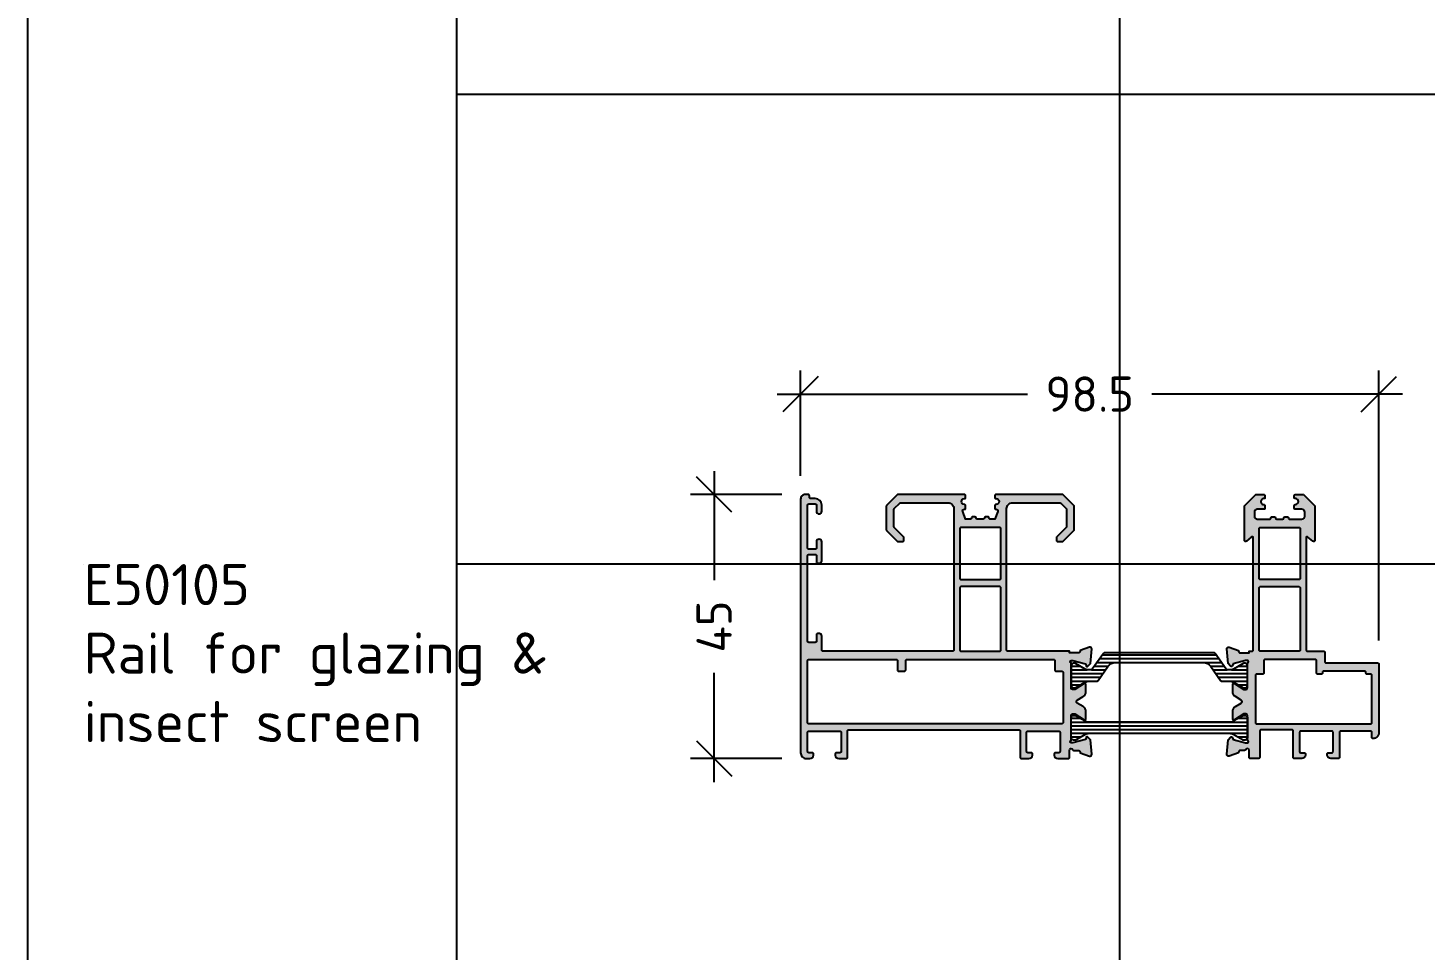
# Model space of a CAD drawing. Extents: x -4122 to 3414, y -5760 to 3840.
# Drawn here: x 555.1 to 793.1, y 3054.2 to 3211.4 of the extents above; entities that cross this region are included whole.
import ezdxf

# ---------------------------------------------------------------- set-up
doc = ezdxf.new("R2010")
doc.units = 0
doc.layers.get('0').update_dxf_attribs({"linetype": 'CONTINUOUS'})
doc.layers.get('DEFPOINTS').update_dxf_attribs({"linetype": 'CONTINUOUS'})
for name, color, linetype in [('ALUM', 7, 'CONTINUOUS'), ('DIM', 94, 'CONTINUOUS'), ('HATCH', 253, 'CONTINUOUS'), ('HATCH_PP', 254, 'CONTINUOUS'), ('PP', 7, 'CONTINUOUS'), ('TEXT', 7, 'CONTINUOUS'), ('UNMOVABLE', 4, 'CONTINUOUS')]:
    doc.layers.add(name, color=color, linetype=linetype)
doc.styles.add('ETEM_NAN', font='isocpeur.ttf')
doc.dimstyles.new('ETEM_ARCHITECTURE_STYLE$0', dxfattribs={"dimtxt": 2, "dimasz": 1, "dimexe": 1, "dimexo": 1, "dimgap": 1, "dimtad": 0, "dimdec": 1, "dimtxsty": 'ETEM_NAN', "dimblk": 'OBLIQUE', "dimcen": 0, "dimdle": 1, "dimclrd": 7, "dimclre": 7, "dimclrt": 7, "dimazin": 3, "dimtfac": 1, "dimtdec": 1, "dimtmove": 0, "dimatfit": 3, "dimtolj": 1, "dimtzin": 0})

# ---------------------------------------------------------------- blocks, each defined once
blk = doc.blocks.new('E_75_TEST_PAGE')
at = {"layer": 'DEFPOINTS'}
for p, q in [((185.93, 0), (185.93, -960)), ((73.06, -640), (73.06, -480)), ((73.06, -800), (73.06, -640)), ((9.49, -720), (9.49, -720)), ((278.81, -720), (73.06, -720))]:
    blk.add_line(p, q, dxfattribs=at)
at = {"layer": 'DEFPOINTS', "color": 3}
blk.add_line((386.8, -640), (73.06, -640), dxfattribs=at)
blk.add_lwpolyline([(386.8, -960), (0, -960), (0, 0), (386.8, 0)], dxfattribs=at)
blk = doc.blocks.new('_OBLIQUE')
at = {"color": 0, "linetype": 'BYBLOCK'}
blk.add_line((-0.5, -0.5), (0.5, 0.5), dxfattribs=at)
blk = doc.blocks.new('*D17')
at = {"layer": 'DEFPOINTS', "color": 0}
for p in [(687.49, 3131.85), (671.96, 3086.85), (687.49, 3086.85)]:
    blk.add_point(p, dxfattribs=at)
at = {"layer": 'DIM', "color": 7}
for p, q in [((671.96, 3135.85), (671.96, 3117.25)), ((683.49, 3131.85), (667.96, 3131.85)), ((671.96, 3082.85), (671.96, 3101.45)), ((683.49, 3086.85), (667.96, 3086.85))]:
    blk.add_line(p, q, dxfattribs=at)
at = {"layer": 'DIM', "color": 7, "xscale": 6, "yscale": 6, "zscale": 6}
for p, rotation in [((671.96, 3131.85), 90), ((671.96, 3086.85), 270)]:
    blk.add_blockref('_OBLIQUE', p, dxfattribs=dict(at, rotation=rotation))
at = {"layer": 'DIM', "color": 7, "insert": (671.96, 3109.35), "char_height": 6, "attachment_point": 5, "rotation": 90, "style": 'ETEM_NAN'}
blk.add_mtext('45', dxfattribs=at)
blk = doc.blocks.new('*D18')
at = {"layer": 'DEFPOINTS', "color": 0}
for p in [(785.19, 3148.97), (686.69, 3131.05), (785.19, 3102.95)]:
    blk.add_point(p, dxfattribs=at)
at = {"layer": 'DIM', "color": 7}
for p, q in [((686.69, 3135.05), (686.69, 3152.97)), ((785.19, 3106.95), (785.19, 3152.97)), ((682.69, 3148.97), (725.34, 3148.97)), ((789.19, 3148.97), (746.54, 3148.97))]:
    blk.add_line(p, q, dxfattribs=at)
at = {"layer": 'DIM', "color": 7, "xscale": 6, "yscale": 6, "zscale": 6, "rotation": 180}
blk.add_blockref('_OBLIQUE', (686.69, 3148.97), dxfattribs=at)
at = {"layer": 'DIM', "color": 7, "xscale": 6, "yscale": 6, "zscale": 6}
blk.add_blockref('_OBLIQUE', (785.19, 3148.97), dxfattribs=at)
at = {"layer": 'DIM', "color": 7, "insert": (735.94, 3148.97), "char_height": 6, "attachment_point": 5, "style": 'ETEM_NAN'}
blk.add_mtext('98.5', dxfattribs=at)

msp = doc.modelspace()

# ---------------------------------------------------------------- hatches: boundary and pattern name
at = {"layer": 'HATCH'}
h = msp.add_hatch(color=256, dxfattribs=at)
h.paths.add_polyline_path([(703.29, 3131.85, 0.198912), (703.15, 3131.79), (701.35, 3129.99, 0.198912), (701.29, 3129.85), (701.29, 3125.85, 0.198912), (701.35, 3125.71), (703.15, 3123.91, 0.198912), (703.29, 3123.85), (704.09, 3123.85, 0.414214), (704.29, 3124.05), (704.29, 3124.53, 0.198912), (704.23, 3124.67), (702.65, 3126.25, -0.198912), (702.59, 3126.39), (702.59, 3129.31, -0.198912), (702.65, 3129.46), (703.59, 3130.39, -0.198912), (703.73, 3130.45), (711.79, 3130.45, -0.414214), (712.79, 3129.45), (712.79, 3105.35, -0.414214), (712.59, 3105.15), (690.49, 3105.15, -0.414214), (690.29, 3105.35), (690.29, 3107.75, 0.414214), (689.89, 3108.15), (689.59, 3108.15, 0.414214), (689.39, 3107.95), (689.39, 3106.85, -0.414214), (689.19, 3106.65), (688.09, 3106.65, -0.414214), (687.89, 3106.85), (687.89, 3121.45, -0.414214), (688.09, 3121.65), (689.19, 3121.65, -0.414214), (689.39, 3121.45), (689.39, 3120.35, 0.414214), (689.59, 3120.15), (689.89, 3120.15, 0.414214), (690.29, 3120.55), (690.29, 3123.8, 1), (689.39, 3123.8), (689.39, 3122.75, -0.414214), (689.19, 3122.55), (688.09, 3122.55, -0.414214), (687.89, 3122.75), (687.89, 3130.05, -0.414214), (688.09, 3130.25), (689.19, 3130.25, -0.414214), (689.39, 3130.05), (689.39, 3129, 1), (690.29, 3129), (690.29, 3130.05, 0.414214), (689.19, 3131.15), (688.39, 3131.15, -0.414214), (688.19, 3131.35), (688.19, 3131.65, 0.414214), (687.99, 3131.85), (687.49, 3131.85, 0.414214), (686.69, 3131.05), (686.69, 3087.85, 0.414214), (687.69, 3086.85), (688.29, 3086.85, 0.414214), (688.89, 3087.45), (688.89, 3087.65, 0.414214), (688.69, 3087.85), (688.09, 3087.85, -0.414214), (687.89, 3088.05), (687.89, 3091.35, -0.414214), (688.09, 3091.55), (693.39, 3091.55, -0.414214), (693.59, 3091.35), (693.59, 3088.05, -0.414214), (693.39, 3087.85), (692.79, 3087.85, 0.414214), (692.59, 3087.65), (692.59, 3087.45, 0.414214), (693.19, 3086.85), (694.49, 3086.85, 0.414214), (694.69, 3087.05), (694.69, 3091.55, -0.414214), (694.89, 3091.75), (723.89, 3091.75, -0.414214), (724.09, 3091.55), (724.09, 3087.05, 0.414214), (724.29, 3086.85), (725.59, 3086.85, 0.414214), (726.19, 3087.45), (726.19, 3087.65, 0.414214), (725.99, 3087.85), (725.39, 3087.85, -0.414214), (725.19, 3088.05), (725.19, 3091.35, -0.414214), (725.39, 3091.55), (730.69, 3091.55, -0.414214), (730.89, 3091.35), (730.89, 3088.05, -0.414214), (730.69, 3087.85), (730.09, 3087.85, 0.414214), (729.89, 3087.65), (729.89, 3087.45, 0.414214), (730.49, 3086.85), (732.29, 3086.85, 0.414214), (732.49, 3087.05), (732.49, 3088.25, -0.812836), (733.07, 3088.37, 0.298217), (733.25, 3088.25), (733.99, 3088.25, -0.414214), (734.29, 3087.95), (734.29, 3087.85), (735.89, 3087.27, 0.548619), (736.29, 3087.58), (736.07, 3090.06), (735.64, 3090.49, 0.57735), (735.31, 3090.4), (735.23, 3090.13), (733.09, 3089.55), (732.79, 3089.55, -1), (732.79, 3089.95), (732.79, 3094.25, -0.414214), (732.99, 3094.45), (733.39, 3094.45), (734.99, 3093.48, 0.585007), (735.29, 3093.65), (735.29, 3094.84, 0.261824), (734.81, 3095.7), (733.82, 3096.3, -0.562186), (733.82, 3096.81), (734.81, 3097.41, 0.261824), (735.29, 3098.26), (735.29, 3099.45, 0.585007), (734.99, 3099.62), (733.39, 3098.65), (732.99, 3098.65, -0.414214), (732.79, 3098.85), (732.79, 3103.15, -1), (732.79, 3103.55), (733.09, 3103.55), (735.23, 3102.98), (735.31, 3102.7, 0.57735), (735.64, 3102.61), (736.07, 3103.05), (736.29, 3105.53, 0.548619), (735.89, 3105.83), (734.29, 3105.25), (734.29, 3105.15, -0.414214), (733.99, 3104.85), (732.49, 3104.85), (732.49, 3105.15), (721.99, 3105.15, -0.414214), (721.79, 3105.35), (721.79, 3129.45, -0.414214), (722.79, 3130.45), (730.85, 3130.45, -0.198912), (731, 3130.39), (731.93, 3129.46, -0.198912), (731.99, 3129.31), (731.99, 3126.39, -0.198912), (731.93, 3126.25), (730.35, 3124.67, 0.198912), (730.29, 3124.53), (730.29, 3124.05, 0.414214), (730.49, 3123.85), (731.29, 3123.85, 0.198912), (731.43, 3123.91), (733.23, 3125.71, 0.198912), (733.29, 3125.85), (733.29, 3129.85, 0.198912), (733.23, 3129.99), (731.43, 3131.79, 0.198912), (731.29, 3131.85), (719.99, 3131.85, 0.414214), (719.79, 3131.65), (719.79, 3131.25, 0.414214), (719.89, 3131.15), (719.99, 3131.15, -1), (719.99, 3130.15, 0.414214), (719.79, 3129.95), (719.79, 3129.45, 0.541661), (719.92, 3129.34, -0.60332), (720.27, 3128.95), (719.79, 3127.65), (718.99, 3127.65, -0.414214), (718.79, 3127.85, 0.414214), (718.59, 3128.05), (718.19, 3128.05, 0.414213), (717.99, 3127.85, -0.414213), (717.79, 3127.65), (717.29, 3127.65), (716.79, 3127.65, -0.414213), (716.59, 3127.85, 0.414213), (716.39, 3128.05), (715.99, 3128.05, 0.414214), (715.79, 3127.85, -0.414214), (715.59, 3127.65), (714.79, 3127.65), (714.31, 3128.95, -0.522662), (714.59, 3129.35), (714.69, 3129.35, 0.414214), (714.79, 3129.45), (714.79, 3129.95, 0.414214), (714.59, 3130.15, -1), (714.59, 3131.15), (714.69, 3131.15, 0.414214), (714.79, 3131.25), (714.79, 3131.65, 0.414214), (714.59, 3131.85)])
h.paths.add_polyline_path([(713.99, 3126.25), (720.59, 3126.25, -0.414214), (720.79, 3126.05), (720.79, 3117.55, -0.414214), (720.59, 3117.35), (713.99, 3117.35, -0.414214), (713.79, 3117.55), (713.79, 3126.05, -0.414214)], flags=16)
h.paths.add_polyline_path([(713.99, 3116.15), (720.59, 3116.15, -0.414214), (720.79, 3115.95), (720.79, 3105.35, -0.414214), (720.59, 3105.15), (713.99, 3105.15, -0.414214), (713.79, 3105.35), (713.79, 3115.95, -0.414214)], flags=16)
h.paths.add_polyline_path([(729.79, 3103.75, -0.414214), (729.99, 3103.55), (729.99, 3101.95, 0.414214), (730.19, 3101.75), (731.19, 3101.75, -0.414214), (731.39, 3101.55), (731.39, 3092.95, -0.414214), (731.19, 3092.75), (688.09, 3092.75, -0.414214), (687.89, 3092.95), (687.89, 3103.55, -0.414214), (688.09, 3103.75), (702.99, 3103.75, -0.414214), (703.19, 3103.55), (703.19, 3101.95, 0.414214), (703.39, 3101.75), (704.39, 3101.75, 0.414214), (704.59, 3101.95), (704.59, 3103.55, -0.414214), (704.79, 3103.75)], flags=16)
h = msp.add_hatch(color=256, dxfattribs=at)
h.paths.add_polyline_path([(771.89, 3091.55), (777.19, 3091.55, -0.414214), (777.39, 3091.35), (777.39, 3088.05, -0.414213), (777.19, 3087.85), (776.59, 3087.85, 0.414214), (776.39, 3087.65), (776.39, 3087.45, 0.414214), (776.99, 3086.85), (778.29, 3086.85, 0.414214), (778.49, 3087.05), (778.49, 3091.35, -0.414214), (778.69, 3091.55), (783.79, 3091.55, -0.414214), (783.99, 3091.35), (783.99, 3090.45, 0.414214), (784.19, 3090.25, 0.414214), (785.19, 3091.25), (785.19, 3102.95, 0.414214), (784.99, 3103.15), (776.19, 3103.15, -0.414214), (775.99, 3103.35), (775.99, 3104.95, 0.414192), (775.79, 3105.15), (772.99, 3105.15, -0.414214), (772.79, 3105.35), (772.79, 3124.45, -0.636863), (773.12, 3124.61), (773.96, 3123.9, 0.636863), (774.29, 3124.05), (774.29, 3129.94), (772.38, 3131.85), (770.99, 3131.85, 0.414214), (770.79, 3131.65), (770.79, 3131.25, 0.414214), (770.89, 3131.15), (770.99, 3131.15, -1), (770.99, 3130.15, 0.414214), (770.79, 3129.95), (770.79, 3129.45, 0.414214), (770.89, 3129.35), (772.09, 3129.35, -0.414214), (772.59, 3128.85), (772.59, 3128.15, -0.414214), (772.09, 3127.65), (769.99, 3127.65, -0.414214), (769.79, 3127.85, 0.414214), (769.59, 3128.05), (769.19, 3128.05, 0.414213), (768.99, 3127.85, -0.414213), (768.79, 3127.65), (768.29, 3127.65), (767.79, 3127.65, -0.414213), (767.59, 3127.85, 0.414213), (767.39, 3128.05), (766.99, 3128.05, 0.414214), (766.79, 3127.85, -0.414214), (766.59, 3127.65), (764.49, 3127.65, -0.414214), (763.99, 3128.15), (763.99, 3128.85, -0.414214), (764.49, 3129.35), (765.69, 3129.35, 0.414214), (765.79, 3129.45), (765.79, 3129.95, 0.414214), (765.59, 3130.15, -1.087767), (765.68, 3131.15, 0.438789), (765.79, 3131.24), (765.79, 3131.65, 0.414214), (765.59, 3131.85), (764.21, 3131.85), (762.29, 3129.94), (762.29, 3124.05, 0.636863), (762.62, 3123.9), (763.46, 3124.61, -0.636863), (763.79, 3124.45), (763.79, 3105.35, -0.414214), (763.59, 3105.15), (763.09, 3105.15), (763.09, 3104.85), (761.59, 3104.85, -0.51195), (761.31, 3105.25), (759.69, 3105.83, 0.548619), (759.29, 3105.53), (759.51, 3103.05), (759.94, 3102.61, 0.57735), (760.28, 3102.7), (760.35, 3102.98), (762.49, 3103.55), (762.79, 3103.55, -1), (762.79, 3103.15), (762.79, 3098.85, -0.414214), (762.59, 3098.65), (762.19, 3098.65), (760.6, 3099.62, 0.585007), (760.29, 3099.45), (760.29, 3098.26, 0.261824), (760.77, 3097.41), (761.76, 3096.81, -0.562186), (761.76, 3096.3), (760.77, 3095.7, 0.261824), (760.29, 3094.84), (760.29, 3093.65, 0.585007), (760.6, 3093.48), (762.19, 3094.45), (762.59, 3094.45, -0.414214), (762.79, 3094.25), (762.79, 3089.95, -1), (762.79, 3089.55), (762.49, 3089.55), (760.35, 3090.13), (760.28, 3090.4, 0.57735), (759.94, 3090.49), (759.51, 3090.06), (759.29, 3087.58, 0.548619), (759.69, 3087.27), (761.31, 3087.86, -0.51195), (761.59, 3088.25), (762.33, 3088.25, 0.298217), (762.52, 3088.37, -0.812836), (763.09, 3088.25), (763.09, 3087.05, 0.414214), (763.29, 3086.85), (764.69, 3086.85, 0.414214), (764.89, 3087.05), (764.89, 3091.55, -0.414214), (765.09, 3091.75), (770.39, 3091.75, -0.414214), (770.59, 3091.55), (770.59, 3087.05, 0.414214), (770.79, 3086.85), (772.09, 3086.85, 0.414214), (772.69, 3087.45), (772.69, 3087.65, 0.414214), (772.49, 3087.85), (771.89, 3087.85, -0.414213), (771.69, 3088.05), (771.69, 3091.35, -0.414214)])
h.paths.add_polyline_path([(764.79, 3126.05), (764.79, 3117.55, 0.414214), (764.99, 3117.35), (771.59, 3117.35, 0.414214), (771.79, 3117.55), (771.79, 3126.05, 0.414214), (771.59, 3126.25), (764.99, 3126.25, 0.414214)], flags=16)
h.paths.add_polyline_path([(764.99, 3116.15, 0.414214), (764.79, 3115.95), (764.79, 3105.35, 0.414214), (764.99, 3105.15), (771.59, 3105.15, 0.414214), (771.79, 3105.35), (771.79, 3115.95, 0.414214), (771.59, 3116.15)], flags=16)
h.paths.add_polyline_path([(765.79, 3103.75, 0.414214), (765.59, 3103.55), (765.59, 3101.45, -0.414214), (765.39, 3101.25), (764.39, 3101.25, 0.414214), (764.19, 3101.05), (764.19, 3092.95, 0.414214), (764.39, 3092.75), (783.79, 3092.75, 0.414214), (783.99, 3092.95), (783.99, 3101.05, 0.414214), (783.79, 3101.25), (783.19, 3101.25, -0.513478), (782.99, 3101.5, 0.487928), (782.79, 3101.75), (775.79, 3101.75, 0.414214), (775.59, 3101.55), (775.59, 3101.45, -0.414214), (775.39, 3101.25), (774.79, 3101.25, -0.414214), (774.59, 3101.45), (774.59, 3103.55, 0.414192), (774.39, 3103.75)], flags=16)
at = {"layer": 'HATCH_PP'}
h = msp.add_hatch(dxfattribs=at)
h.set_pattern_fill('ANSI31', color=256, scale=0.2, angle=135, style=0)
edge = h.paths.add_edge_path()
edge.add_line((762.09, 3103.08), (760.42, 3102.11))
edge.add_arc((759.82, 3103.15), 1.2, 270, 300, ccw=False)
edge.add_line((759.82, 3101.95), (759.45, 3101.95))
edge.add_arc((759.45, 3102.25), 0.3, 215, 270, ccw=False)
edge.add_line((759.2, 3102.08), (757.32, 3104.77))
edge.add_arc((757.07, 3104.6), 0.3, 35, 90)
edge.add_line((757.07, 3104.9), (738.51, 3104.9))
edge.add_arc((738.51, 3104.6), 0.3, 90, 145)
edge.add_line((738.27, 3104.77), (736.38, 3102.08))
edge.add_arc((736.14, 3102.25), 0.3, 270, 325, ccw=False)
edge.add_line((736.14, 3101.95), (735.77, 3101.95))
edge.add_arc((735.77, 3103.15), 1.2, 240, 270, ccw=False)
edge.add_line((735.17, 3102.11), (733.5, 3103.08))
edge.add_arc((733.4, 3102.9), 0.2, 60, 90)
edge.add_line((733.4, 3103.1), (733.19, 3103.1))
edge.add_arc((733.19, 3102.7), 0.4, 90, 180)
edge.add_line((732.79, 3102.7), (732.79, 3102.2))
edge.add_line((732.79, 3102.2), (732.79, 3099.8))
edge.add_line((732.79, 3099.8), (732.79, 3099.3))
edge.add_arc((733.19, 3099.3), 0.4, 180, 270)
edge.add_line((733.19, 3098.9), (733.4, 3098.9))
edge.add_arc((733.4, 3099.1), 0.2, 270, 300)
edge.add_line((733.5, 3098.93), (735.17, 3099.89))
edge.add_arc((735.77, 3098.85), 1.2, 90, 120, ccw=False)
edge.add_line((735.77, 3100.05), (737.13, 3100.05))
edge.add_arc((737.13, 3100.35), 0.3, 270, 325)
edge.add_line((737.37, 3100.18), (739.04, 3102.56))
edge.add_arc((740.27, 3101.7), 1.5, 90, 145, ccw=False)
edge.add_line((740.27, 3103.2), (755.32, 3103.2))
edge.add_arc((755.32, 3101.7), 1.5, 35, 90, ccw=False)
edge.add_line((756.55, 3102.56), (758.21, 3100.18))
edge.add_arc((758.46, 3100.35), 0.3, 215, 270)
edge.add_line((758.46, 3100.05), (759.82, 3100.05))
edge.add_arc((759.82, 3098.85), 1.2, 60, 90, ccw=False)
edge.add_line((760.42, 3099.89), (762.09, 3098.93))
edge.add_arc((762.19, 3099.1), 0.2, 240, 270)
edge.add_line((762.19, 3098.9), (762.39, 3098.9))
edge.add_arc((762.39, 3099.3), 0.4, 270, 360)
edge.add_line((762.79, 3099.3), (762.79, 3099.8))
edge.add_line((762.79, 3099.8), (762.79, 3102.2))
edge.add_line((762.79, 3102.2), (762.79, 3102.7))
edge.add_arc((762.39, 3102.7), 0.4, 0, 90)
edge.add_line((762.39, 3103.1), (762.19, 3103.1))
edge.add_arc((762.19, 3102.9), 0.2, 90, 120)
edge = h.paths.add_edge_path()
edge.add_arc((733.19, 3093.8), 0.4, 90, 180, ccw=False)
edge.add_line((733.19, 3094.2), (733.47, 3094.2))
edge.add_arc((733.47, 3093.9), 0.3, 60, 90, ccw=False)
edge.add_line((733.62, 3094.16), (735.18, 3093.26))
edge.add_arc((735.78, 3094.3), 1.2, 240, 270)
edge.add_line((735.78, 3093.1), (759.8, 3093.1))
edge.add_arc((759.8, 3094.3), 1.2, 270, 300)
edge.add_line((760.4, 3093.26), (761.96, 3094.16))
edge.add_arc((762.11, 3093.9), 0.3, 90, 120, ccw=False)
edge.add_line((762.11, 3094.2), (762.39, 3094.2))
edge.add_arc((762.39, 3093.8), 0.4, 0, 90, ccw=False)
edge.add_line((762.79, 3093.8), (762.79, 3090.4))
edge.add_arc((762.39, 3090.4), 0.4, -90, 0, ccw=False)
edge.add_line((762.39, 3090), (762.11, 3090))
edge.add_arc((762.11, 3090.3), 0.3, 240, 270, ccw=False)
edge.add_line((761.96, 3090.04), (760.4, 3090.94))
edge.add_arc((759.8, 3089.9), 1.2, 60, 90)
edge.add_line((759.8, 3091.1), (735.78, 3091.1))
edge.add_arc((735.78, 3089.9), 1.2, 90, 120)
edge.add_line((735.18, 3090.94), (733.62, 3090.04))
edge.add_arc((733.47, 3090.3), 0.3, 270, 300, ccw=False)
edge.add_line((733.47, 3090), (733.19, 3090))
edge.add_arc((733.19, 3090.4), 0.4, 180, 270, ccw=False)
edge.add_line((732.79, 3090.4), (732.79, 3093.8))

# ---------------------------------------------------------------- linework, layer by layer
at = {"layer": 'ALUM'}
for points in [[(719.89, 3129.35), (719.99, 3129.35, -0.522662), (720.27, 3128.95), (719.79, 3127.65), (718.99, 3127.65, -0.414214), (718.79, 3127.85, 0.414214), (718.59, 3128.05), (718.19, 3128.05, 0.414213), (717.99, 3127.85, -0.414213), (717.79, 3127.65), (717.29, 3127.65), (716.79, 3127.65, -0.414213), (716.59, 3127.85, 0.414213), (716.39, 3128.05), (715.99, 3128.05, 0.414214), (715.79, 3127.85, -0.414214), (715.59, 3127.65), (714.79, 3127.65), (714.31, 3128.95, -0.522662), (714.59, 3129.35), (714.69, 3129.35, 0.414214), (714.79, 3129.45), (714.79, 3129.95, 0.414214), (714.59, 3130.15, -1), (714.59, 3131.15), (714.69, 3131.15, 0.414214), (714.79, 3131.25), (714.79, 3131.65, 0.414214), (714.59, 3131.85), (703.29, 3131.85, 0.198912), (703.15, 3131.79), (701.35, 3129.99, 0.198912), (701.29, 3129.85), (701.29, 3125.85, 0.198912), (701.35, 3125.71), (703.15, 3123.91, 0.198912), (703.29, 3123.85), (704.09, 3123.85, 0.414214), (704.29, 3124.05), (704.29, 3124.53, 0.198912), (704.23, 3124.67), (702.65, 3126.25, -0.198912), (702.59, 3126.39), (702.59, 3129.31, -0.198912), (702.65, 3129.46), (703.59, 3130.39, -0.198912), (703.73, 3130.45), (711.79, 3130.45, -0.414214), (712.79, 3129.45), (712.79, 3105.35, -0.414214), (712.59, 3105.15), (690.49, 3105.15, -0.414214), (690.29, 3105.35), (690.29, 3107.75, 0.414214), (689.89, 3108.15), (689.59, 3108.15, 0.414214), (689.39, 3107.95), (689.39, 3106.85, -0.414214), (689.19, 3106.65), (688.09, 3106.65, -0.414214), (687.89, 3106.85), (687.89, 3121.45, -0.414214), (688.09, 3121.65), (689.19, 3121.65, -0.414214), (689.39, 3121.45), (689.39, 3120.35, 0.414214), (689.59, 3120.15), (689.89, 3120.15, 0.414214), (690.29, 3120.55), (690.29, 3123.8, 1), (689.39, 3123.8), (689.39, 3122.75, -0.414214), (689.19, 3122.55), (688.09, 3122.55, -0.414214), (687.89, 3122.75), (687.89, 3130.05, -0.414214), (688.09, 3130.25), (689.19, 3130.25, -0.414214), (689.39, 3130.05), (689.39, 3129, 1), (690.29, 3129), (690.29, 3130.05, 0.414214), (689.19, 3131.15), (688.39, 3131.15, -0.414214), (688.19, 3131.35), (688.19, 3131.65, 0.414214), (687.99, 3131.85), (687.49, 3131.85, 0.414214), (686.69, 3131.05), (686.69, 3087.85, 0.414214), (687.69, 3086.85), (688.29, 3086.85, 0.414214), (688.89, 3087.45), (688.89, 3087.65, 0.414214), (688.69, 3087.85), (688.09, 3087.85, -0.414214), (687.89, 3088.05), (687.89, 3091.35, -0.414214), (688.09, 3091.55), (693.39, 3091.55, -0.414214), (693.59, 3091.35), (693.59, 3088.05, -0.414214), (693.39, 3087.85), (692.79, 3087.85, 0.414214), (692.59, 3087.65), (692.59, 3087.45, 0.414214), (693.19, 3086.85), (694.49, 3086.85, 0.414214), (694.69, 3087.05), (694.69, 3091.55, -0.414214), (694.89, 3091.75), (723.89, 3091.75, -0.414214), (724.09, 3091.55), (724.09, 3087.05, 0.414214), (724.29, 3086.85), (725.59, 3086.85, 0.414214), (726.19, 3087.45), (726.19, 3087.65, 0.414214), (725.99, 3087.85), (725.39, 3087.85, -0.414214), (725.19, 3088.05), (725.19, 3091.35, -0.415687), (725.39, 3091.55), (730.69, 3091.55, -0.414214), (730.89, 3091.35), (730.89, 3088.05, -0.414214), (730.69, 3087.85), (730.09, 3087.85, 0.414214), (729.89, 3087.65), (729.89, 3087.45, 0.414214), (730.49, 3086.85), (732.29, 3086.85, 0.414214), (732.49, 3087.05), (732.49, 3088.25, -0.812836), (733.07, 3088.37, 0.298217), (733.25, 3088.25), (733.99, 3088.25, -0.414214), (734.29, 3087.95), (734.29, 3087.85), (735.89, 3087.27, 0.548619), (736.29, 3087.58), (736.07, 3090.06), (735.64, 3090.49, 0.57735), (735.31, 3090.4), (735.23, 3090.13), (733.09, 3089.55), (732.79, 3089.55, -1), (732.79, 3089.95), (732.79, 3094.25, -0.414214), (732.99, 3094.45), (733.39, 3094.45), (734.99, 3093.48, 0.585007), (735.29, 3093.65), (735.29, 3094.84, 0.261824), (734.81, 3095.7), (733.82, 3096.3, -0.562186), (733.82, 3096.81), (734.81, 3097.41, 0.261824), (735.29, 3098.26), (735.29, 3099.45, 0.585007), (734.99, 3099.62), (733.39, 3098.65), (732.99, 3098.65, -0.414214), (732.79, 3098.85), (732.79, 3103.15, -1), (732.79, 3103.55), (733.09, 3103.55), (735.23, 3102.98), (735.31, 3102.7, 0.57735), (735.64, 3102.61), (736.07, 3103.05), (736.29, 3105.53, 0.548619), (735.89, 3105.83), (734.29, 3105.25), (734.29, 3105.15, -0.414214), (733.99, 3104.85), (732.49, 3104.85), (732.49, 3105.15), (721.99, 3105.15, -0.414214), (721.79, 3105.35), (721.79, 3129.45, -0.414214), (722.79, 3130.45), (730.85, 3130.45, -0.198912), (731, 3130.39), (731.93, 3129.46, -0.198912), (731.99, 3129.31), (731.99, 3126.39, -0.198912), (731.93, 3126.25), (730.35, 3124.67, 0.198912), (730.29, 3124.53), (730.29, 3124.05, 0.414214), (730.49, 3123.85), (731.29, 3123.85, 0.198912), (731.43, 3123.91), (733.23, 3125.71, 0.198912), (733.29, 3125.85), (733.29, 3129.85, 0.198912), (733.23, 3129.99), (731.43, 3131.79, 0.198912), (731.29, 3131.85), (719.99, 3131.85, 0.414214), (719.79, 3131.65), (719.79, 3131.25, 0.414214), (719.89, 3131.15), (719.99, 3131.15, -1), (719.99, 3130.15, 0.414214), (719.79, 3129.95), (719.79, 3129.45, 0.414214)], [(713.99, 3126.25, 0.414214), (713.79, 3126.05), (713.79, 3117.55, 0.414214), (713.99, 3117.35), (720.59, 3117.35, 0.414214), (720.79, 3117.55), (720.79, 3126.05, 0.414214), (720.59, 3126.25)], [(771.59, 3126.25, -0.414214), (771.79, 3126.05), (771.79, 3117.55, -0.414214), (771.59, 3117.35), (764.99, 3117.35, -0.414214), (764.79, 3117.55), (764.79, 3126.05, -0.414214), (764.99, 3126.25)], [(713.99, 3116.15, 0.414214), (713.79, 3115.95), (713.79, 3105.35, 0.414214), (713.99, 3105.15), (720.59, 3105.15, 0.414214), (720.79, 3105.35), (720.79, 3115.95, 0.414214), (720.59, 3116.15)], [(771.59, 3116.15, -0.414214), (771.79, 3115.95), (771.79, 3105.35, -0.414214), (771.59, 3105.15), (764.99, 3105.15, -0.414214), (764.79, 3105.35), (764.79, 3115.95, -0.414214), (764.99, 3116.15)], [(687.89, 3092.95), (687.89, 3103.55, -0.414214), (688.09, 3103.75), (702.99, 3103.75, -0.414214), (703.19, 3103.55), (703.19, 3101.95, 0.414214), (703.39, 3101.75), (704.39, 3101.75, 0.414214), (704.59, 3101.95), (704.59, 3103.55, -0.414214), (704.79, 3103.75), (729.79, 3103.75, -0.414214), (729.99, 3103.55), (729.99, 3101.95, 0.414214), (730.19, 3101.75), (731.19, 3101.75, -0.414214), (731.39, 3101.55), (731.39, 3092.95, -0.414214), (731.19, 3092.75), (688.09, 3092.75, -0.414214)]]:
    msp.add_lwpolyline(points, format="xyb", close=True, dxfattribs=at)
for points in [[(775.79, 3105.15), (775.79, 3105.15, -0.414214), (775.99, 3104.95), (775.99, 3103.35, 0.414214), (776.19, 3103.15), (784.99, 3103.15, -0.414214), (785.19, 3102.95), (785.19, 3091.25, -0.414214), (784.19, 3090.25, -0.414214), (783.99, 3090.45), (783.99, 3091.35, 0.414214), (783.79, 3091.55), (778.69, 3091.55, 0.414214), (778.49, 3091.35), (778.49, 3087.05, -0.414214), (778.29, 3086.85), (776.99, 3086.85, -0.414214), (776.39, 3087.45), (776.39, 3087.65, -0.414214), (776.59, 3087.85), (777.19, 3087.85, 0.414214), (777.39, 3088.05), (777.39, 3091.35, 0.414214), (777.19, 3091.55), (771.89, 3091.55, 0.414214), (771.69, 3091.35), (771.69, 3088.05, 0.414213), (771.89, 3087.85), (772.49, 3087.85, -0.414214), (772.69, 3087.65), (772.69, 3087.45, -0.414214), (772.09, 3086.85), (770.79, 3086.85, -0.414214), (770.59, 3087.05), (770.59, 3091.55, 0.414214), (770.39, 3091.75), (765.09, 3091.75, 0.414214), (764.89, 3091.55), (764.89, 3087.05, -0.414214), (764.69, 3086.85), (763.29, 3086.85, -0.414214), (763.09, 3087.05), (763.09, 3088.25, 0.812836), (762.52, 3088.37, -0.298217), (762.33, 3088.25), (761.59, 3088.25, 0.414214), (761.29, 3087.95), (761.29, 3087.85), (759.69, 3087.27, -0.548619), (759.29, 3087.58), (759.51, 3090.06), (759.94, 3090.49, -0.57735), (760.28, 3090.4), (760.35, 3090.13), (762.49, 3089.55), (762.79, 3089.55, 1), (762.79, 3089.95), (762.79, 3094.25, 0.414214), (762.59, 3094.45), (762.19, 3094.45), (760.6, 3093.48, -0.585007), (760.29, 3093.65), (760.29, 3094.84, -0.261824), (760.77, 3095.7), (761.76, 3096.3, 0.562186), (761.76, 3096.81), (760.77, 3097.41, -0.261824), (760.29, 3098.26), (760.29, 3099.45, -0.585007), (760.6, 3099.62), (762.19, 3098.65), (762.59, 3098.65, 0.414214), (762.79, 3098.85), (762.79, 3103.15, 1), (762.79, 3103.55), (762.49, 3103.55), (760.35, 3102.98), (760.28, 3102.7, -0.57735), (759.94, 3102.61), (759.51, 3103.05), (759.29, 3105.53, -0.548619), (759.69, 3105.83), (761.29, 3105.25), (761.29, 3105.15, 0.414214), (761.59, 3104.85), (763.09, 3104.85), (763.09, 3105.15), (763.59, 3105.15, 0.414214), (763.79, 3105.35), (763.79, 3124.45, 0.636863), (763.46, 3124.61), (762.62, 3123.9, -0.636863), (762.29, 3124.05), (762.29, 3129.85, -0.198912), (762.35, 3129.99), (764.15, 3131.79, -0.198912), (764.29, 3131.85), (765.59, 3131.85, -0.414214), (765.79, 3131.65), (765.79, 3131.24, -0.438786), (765.68, 3131.15, 1.087768), (765.59, 3130.15, -0.414214), (765.79, 3129.95), (765.79, 3129.45, -0.414214), (765.69, 3129.35), (764.49, 3129.35, 0.414214), (763.99, 3128.85), (763.99, 3128.15, 0.414214), (764.49, 3127.65), (766.59, 3127.65, 0.414214), (766.79, 3127.85, -0.414214), (766.99, 3128.05), (767.39, 3128.05, -0.414213), (767.59, 3127.85, 0.414213), (767.79, 3127.65), (768.29, 3127.65), (768.79, 3127.65, 0.414213), (768.99, 3127.85, -0.414213), (769.19, 3128.05), (769.59, 3128.05, -0.414214), (769.79, 3127.85, 0.414214), (769.99, 3127.65), (772.09, 3127.65, 0.414214), (772.59, 3128.15), (772.59, 3128.85, 0.414214), (772.09, 3129.35), (770.89, 3129.35, -0.414214), (770.79, 3129.45), (770.79, 3129.95, -0.414214), (770.99, 3130.15, 1), (770.99, 3131.15), (770.89, 3131.15, -0.414214), (770.79, 3131.25), (770.79, 3131.65, -0.414214), (770.99, 3131.85), (772.29, 3131.85, -0.198912), (772.43, 3131.79), (774.23, 3129.99, -0.198912), (774.29, 3129.85), (774.29, 3124.05, -0.636863), (773.96, 3123.9), (773.12, 3124.61, 0.636863), (772.79, 3124.45), (772.79, 3105.35, 0.414214), (772.99, 3105.15), (775.79, 3105.15)], [(774.39, 3103.75), (765.79, 3103.75, 0.414214), (765.59, 3103.55), (765.59, 3101.45, -0.414214), (765.39, 3101.25), (764.39, 3101.25, 0.414214), (764.19, 3101.05), (764.19, 3092.95, 0.414214), (764.39, 3092.75), (783.79, 3092.75, 0.414214), (783.99, 3092.95), (783.99, 3101.05), (783.99, 3101.05, 0.414214), (783.79, 3101.25), (783.19, 3101.25, -0.414214), (782.99, 3101.45), (782.99, 3101.55), (782.99, 3101.55, 0.414214), (782.79, 3101.75), (775.79, 3101.75, 0.414214), (775.59, 3101.55), (775.59, 3101.55), (775.59, 3101.45, -0.414214), (775.39, 3101.25), (774.79, 3101.25, -0.414214), (774.59, 3101.45), (774.59, 3103.55, 0.414214), (774.39, 3103.75)]]:
    msp.add_lwpolyline(points, format="xyb", dxfattribs=at)
at = {"layer": 'PP', "linetype": 'CONTINUOUS', "ltscale": 3}
msp.add_lwpolyline([(762.09, 3103.08), (760.42, 3102.11, -0.131652), (759.82, 3101.95), (759.45, 3101.95, -0.244698), (759.2, 3102.08), (757.32, 3104.77, 0.244698), (757.07, 3104.9), (738.51, 3104.9, 0.244698), (738.27, 3104.77), (736.38, 3102.08, -0.244698), (736.14, 3101.95), (735.77, 3101.95, -0.131652), (735.17, 3102.11), (733.5, 3103.08, 0.131652), (733.4, 3103.1), (733.19, 3103.1, 0.414214), (732.79, 3102.7), (732.79, 3102.2), (732.79, 3099.8), (732.79, 3099.3, 0.414214), (733.19, 3098.9), (733.4, 3098.9, 0.131652), (733.5, 3098.93), (735.17, 3099.89, -0.131652), (735.77, 3100.05), (737.13, 3100.05, 0.244698), (737.37, 3100.18), (739.04, 3102.56, -0.244698), (740.27, 3103.2), (755.32, 3103.2, -0.244698), (756.55, 3102.56), (758.21, 3100.18, 0.244698), (758.46, 3100.05), (759.82, 3100.05, -0.131652), (760.42, 3099.89), (762.09, 3098.93, 0.131652), (762.19, 3098.9), (762.39, 3098.9, 0.414214), (762.79, 3099.3), (762.79, 3099.8), (762.79, 3102.2), (762.79, 3102.7, 0.414214), (762.39, 3103.1), (762.19, 3103.1, 0.131652)], format="xyb", close=True, dxfattribs=at)
at = {"layer": 'PP'}
msp.add_lwpolyline([(732.79, 3093.8, -0.414214), (733.19, 3094.2), (733.47, 3094.2, -0.131652), (733.62, 3094.16), (735.18, 3093.26, 0.131652), (735.78, 3093.1), (759.8, 3093.1, 0.131652), (760.4, 3093.26), (761.96, 3094.16, -0.131652), (762.11, 3094.2), (762.39, 3094.2, -0.414214), (762.79, 3093.8), (762.79, 3090.4, -0.414214), (762.39, 3090), (762.11, 3090, -0.131652), (761.96, 3090.04), (760.4, 3090.94, 0.131652), (759.8, 3091.1), (735.78, 3091.1, 0.131652), (735.18, 3090.94), (733.62, 3090.04, -0.131652), (733.47, 3090), (733.19, 3090, -0.414214), (732.79, 3090.4)], format="xyb", close=True, dxfattribs=at)

# ---------------------------------------------------------------- block references
at = {"layer": 'UNMOVABLE'}
msp.add_blockref('E_75_TEST_PAGE', (555.08, 3840), dxfattribs=at)

# ---------------------------------------------------------------- texts
at = {"layer": 'TEXT', "insert": (564.57, 3120), "char_height": 7, "width": 89.5672, "attachment_point": 1, "style": 'ETEM_NAN'}
msp.add_mtext('E50105\\PRail for glazing & insect screen', dxfattribs=at)

# ---------------------------------------------------------------- dimensions: what is measured, and where the dimension line sits
at = {"layer": 'DIM'}
dim = msp.add_linear_dim(base=(785.19, 3148.97), p1=(686.69, 3131.05), p2=(785.19, 3102.95), dimstyle='ETEM_ARCHITECTURE_STYLE$0', override={"dimscale": 4, "dimtxt": 1.5, "dimasz": 1.5, "dimtp": 0.1, "dimtm": 0.1, "dimtfac": 0.71, "dimtolj": 0}, dxfattribs=at)
dim.commit()
dim.dimension.update_dxf_attribs({"geometry": '*D18', "text_midpoint": (735.94, 3148.97)})
dim = msp.add_linear_dim(base=(671.96, 3086.85), p1=(687.49, 3131.85), p2=(687.49, 3086.85), angle=90, dimstyle='ETEM_ARCHITECTURE_STYLE$0', override={"dimscale": 4, "dimtxt": 1.5, "dimasz": 1.5, "dimtp": 0.1, "dimtm": 0.1, "dimtfac": 0.71, "dimtolj": 0}, dxfattribs=at)
dim.commit()
dim.dimension.update_dxf_attribs({"geometry": '*D17', "text_midpoint": (671.96, 3109.35)})

doc.saveas('drawing.dxf')
